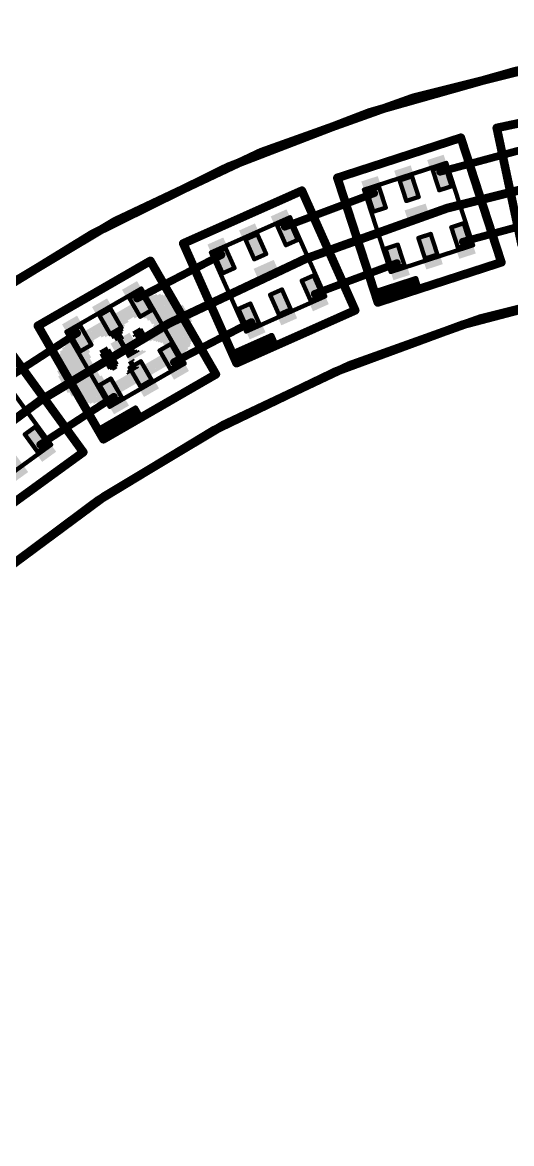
# Model space of a CAD drawing. Extents: x -10 to 92, y -62 to 76.
# Drawn here: x 18 to 29.3, y 50.39 to 76.3 of the extents above; entities that cross this region are included whole.
import ezdxf

# ---------------------------------------------------------------- set-up
doc = ezdxf.new("R2010")
doc.units = 0
for name, color, linetype in [('1', 12, 'CONTINUOUS'), ('16', 132, 'CONTINUOUS'), ('20', 53, 'CONTINUOUS'), ('21', 41, 'CONTINUOUS'), ('22', 40, 'CONTINUOUS'), ('23', 53, 'CONTINUOUS'), ('24', 53, 'CONTINUOUS'), ('51', 53, 'CONTINUOUS')]:
    doc.layers.add(name, color=color, linetype=linetype)

# ---------------------------------------------------------------- blocks, each defined once
blk = doc.blocks.new('RECT')
blk.add_solid([(-0.5, -0.5), (0.5, -0.5), (-0.5, 0.5), (0.5, 0.5)])

msp = doc.modelspace()

# ---------------------------------------------------------------- linework, layer by layer
at = {"layer": '1'}
for points, const_width in [([(38.1, 76.2, 2.4142), (76.2, 38.1)], 0.2032), ([(38.1, 73.533, 2.4142), (73.533, 38.1)], 0.2032), ([(27.6417, 72.8916, 1), (27.6649, 72.8058)], 0.0889), ([(26.1472, 72.3127, 1), (26.116, 72.3959)], 0.0889), ([(24.0499, 71.6209, 1), (24.0811, 71.5377)], 0.0889), ([(28.1671, 71.2748, 1), (28.1902, 71.189)], 0.0889), ([(22.6243, 70.889, 1), (22.5834, 70.968)], 0.0889), ([(26.6725, 70.6959, 1), (26.6414, 70.7791)], 0.0889), ([(20.6334, 69.9588, 1), (20.6743, 69.8798)], 0.0889), ([(24.7414, 70.0679, 1), (24.7726, 69.9846)], 0.0889), ([(23.3158, 69.336, 1), (23.2749, 69.4149)], 0.0889), ([(19.2924, 69.082, 1), (19.244, 69.1566)], 0.0889), ([(21.4834, 68.4865, 1), (21.5243, 68.4076)], 0.0889), ([(20.1424, 67.6098, 1), (20.094, 67.6844)], 0.0889), ([(18.3921, 66.5812, 1), (18.4405, 66.5066)], 0.0889)]:
    msp.add_lwpolyline(points, format="xyb", dxfattribs=dict(at, const_width=const_width))
at = {"layer": '1', "const_width": 0.1778}
for points in [[(29.7722, 73.4209), (27.6533, 72.8487)], [(26.1316, 72.3543), (24.0655, 71.5793)], [(30.1257, 71.758), (28.1786, 71.2319)], [(22.6039, 70.9285), (20.6539, 69.9193)], [(24.757, 70.0263), (26.657, 70.7375)], [(23.2953, 69.3755), (21.5039, 68.4471)], [(17.4171, 67.9193), (19.2682, 69.1193)], [(20.1182, 67.6471), (18.4163, 66.5439)]]:
    msp.add_lwpolyline(points, dxfattribs=at)
at = {"layer": '16', "const_width": 0.2032}
for points in [[(38.1, 76.2, 0.4142), (0, 38.1)], [(0, 38.1, 2.4142), (38.1, 76.2)]]:
    msp.add_lwpolyline(points, format="xyb", dxfattribs=at)
at = {"layer": '20', "const_width": 0.2032}
for points in [[(62.3824, 67.4624, 0.359), (13.8176, 67.4624)], [(34.29, 70.612, 0.3492), (5.588, 41.91)]]:
    msp.add_lwpolyline(points, format="xyb", dxfattribs=at)
at = {"layer": '21'}
for points, const_width in [([(38.1, 0, 1), (38.1, 76.2, 1), (38.1, 0)], 0.2032), ([(29.0117, 73.8726, 1), (28.9139, 73.8518)], 0.1), ([(28.9524, 73.9111, 1), (28.9732, 73.8133)], 0.1), ([(28.1812, 73.6511, 1), (28.0861, 73.6202)], 0.1), ([(28.1491, 73.5881, 1), (28.1182, 73.6832)], 0.1), ([(25.328, 72.7241, 1), (25.2329, 72.6932)], 0.1), ([(25.265, 72.7562, 1), (25.2959, 72.6611)], 0.1), ([(24.5066, 72.4325, 1), (24.4153, 72.3918)], 0.1), ([(24.4813, 72.3664, 1), (24.4406, 72.4578)], 0.1), ([(21.7, 71.2376, 1), (21.7407, 71.1462)], 0.1), ([(21.766, 71.2123, 1), (21.6747, 71.1716)], 0.1), ([(38.1, 5.334, 1), (38.1, 70.866, 1), (38.1, 5.334)], 0.2032), ([(21.0034, 70.8139, 1), (20.9168, 70.7639)], 0.1), ([(20.9851, 70.7456, 1), (20.9351, 70.8322)], 0.1), ([(29.0215, 70.7414, 1), (29.1166, 70.7723)], 0.1), ([(29.0845, 70.7093, 1), (29.0536, 70.8044)], 0.1), ([(27.1199, 70.3863, 1), (27.0595, 70.3667)], 0.0635), ([(27.0995, 70.3463, 1), (27.0799, 70.4067)], 0.0635), ([(27.1508, 70.2912, 1), (27.0904, 70.2716)], 0.0635), ([(27.0904, 70.2716, 1), (27.1508, 70.2912)], 0.0635), ([(27.1304, 70.2512, 1), (27.1108, 70.3116)], 0.0635), ([(27.1613, 70.1561, 1), (27.1417, 70.2165)], 0.0635), ([(26.1862, 70.083, 1), (26.0911, 70.0521)], 0.1), ([(26.0911, 70.0521, 1), (26.1862, 70.083)], 0.1), ([(26.1688, 70.0773, 1), (26.1084, 70.0577)], 0.0635), ([(26.1288, 70.0977, 1), (26.1484, 70.0373)], 0.0635), ([(26.2548, 70.0335, 1), (26.2744, 69.9731)], 0.0635), ([(27.1213, 70.1765, 1), (27.1817, 70.1961)], 0.0635), ([(25.6465, 69.6265, 1), (25.7378, 69.6672)], 0.1), ([(25.7125, 69.6011, 1), (25.6718, 69.6925)], 0.1), ([(26.2004, 69.8773, 1), (26.2313, 69.7822)], 0.1), ([(26.1683, 69.8143, 1), (26.2634, 69.8452)], 0.1), ([(26.1906, 69.9075, 1), (26.2102, 69.8471)], 0.0635), ([(26.1702, 69.8675, 1), (26.2306, 69.8871)], 0.0635), ([(18.4053, 69.3139, 1), (18.3187, 69.2639)], 0.1), ([(18.337, 69.3322, 1), (18.387, 69.2456)], 0.1), ([(23.7924, 69.0747, 1), (23.7344, 69.0488)], 0.0635), ([(23.7763, 69.0327, 1), (23.7505, 69.0907)], 0.0635), ([(23.8331, 68.9833, 1), (23.7751, 68.9575)], 0.0635), ([(23.7751, 68.9575, 1), (23.8331, 68.9833)], 0.0635), ([(23.817, 68.9414, 1), (23.7911, 68.9994)], 0.0635), ([(23.8576, 68.85, 1), (23.8318, 68.908)], 0.0635), ([(22.8955, 68.6753, 1), (22.8042, 68.6347)], 0.1), ([(22.8042, 68.6347, 1), (22.8955, 68.6753)], 0.1), ([(22.8788, 68.6679, 1), (22.8208, 68.6421)], 0.0635), ([(22.8369, 68.684, 1), (22.8628, 68.626)], 0.0635), ([(23.8157, 68.8661, 1), (23.8737, 68.8919)], 0.0635), ([(22.9312, 68.4723, 1), (22.9719, 68.3809)], 0.1), ([(22.9058, 68.4063, 1), (22.9972, 68.4469)], 0.1), ([(22.9183, 68.5013, 1), (22.9441, 68.4433)], 0.0635), ([(22.9022, 68.4594, 1), (22.9602, 68.4852)], 0.0635), ([(22.969, 68.6333, 1), (22.9948, 68.5753)], 0.0635), ([(22.4303, 68.1425, 1), (22.5169, 68.1925)], 0.1), ([(22.4986, 68.1242, 1), (22.4486, 68.2108)], 0.1), ([(20.644, 67.3999, 1), (20.589, 67.3681)], 0.0635), ([(20.6324, 67.3565, 1), (20.6007, 67.4115)], 0.0635), ([(20.694, 67.3133, 1), (20.639, 67.2815)], 0.0635), ([(20.639, 67.2815, 1), (20.694, 67.3133)], 0.0635), ([(20.6824, 67.2699, 1), (20.6507, 67.3249)], 0.0635), ([(20.689, 67.1949, 1), (20.744, 67.2267)], 0.0635), ([(20.7324, 67.1833, 1), (20.7007, 67.2383)], 0.0635), ([(19.7938, 66.909, 1), (19.7072, 66.859)], 0.1), ([(19.7072, 66.859, 1), (19.7938, 66.909)], 0.1), ([(19.778, 66.8999, 1), (19.723, 66.8681)], 0.0635), ([(19.7346, 66.9115, 1), (19.7664, 66.8565)], 0.0635), ([(19.8712, 66.8749, 1), (19.903, 66.8199)], 0.0635), ([(19.8505, 66.7108, 1), (19.9005, 66.6242)], 0.1), ([(19.8322, 66.6425, 1), (19.9188, 66.6925)], 0.1), ([(19.8346, 66.7383, 1), (19.8664, 66.6833)], 0.0635), ([(19.823, 66.6949, 1), (19.878, 66.7267)], 0.0635), ([(19.3695, 66.3378, 1), (19.4504, 66.3966)], 0.1), ([(19.4393, 66.3268, 1), (19.3805, 66.4077)], 0.1)]:
    msp.add_lwpolyline(points, format="xyb", dxfattribs=dict(at, const_width=const_width))
for points, const_width in [([(31.8972, 74.4859), (28.9628, 73.8622)], 0.2), ([(28.9628, 73.8622), (29.5401, 71.1459)], 0.2), ([(28.1336, 73.6357), (25.2805, 72.7086)], 0.2), ([(29.069, 70.7568), (28.1336, 73.6357)], 0.2), ([(25.2805, 72.7086), (26.1386, 70.0675)], 0.2), ([(24.461, 72.4121), (21.7203, 71.1919)], 0.2), ([(25.6922, 69.6468), (24.461, 72.4121)], 0.2), ([(21.7203, 71.1919), (22.8498, 68.655)], 0.2), ([(20.9601, 70.7889), (18.362, 69.2889)], 0.2), ([(22.4736, 68.1675), (20.9601, 70.7889)], 0.2), ([(26.2159, 69.8298), (29.069, 70.7568)], 0.2), ([(26.1386, 70.0675), (27.0897, 70.3765)], 0.127), ([(27.1515, 70.1863), (26.2004, 69.8773)], 0.127), ([(26.2646, 70.0033), (27.1206, 70.2814)], 0.127), ([(27.0897, 70.3765), (27.1206, 70.2814)], 0.127), ([(27.1206, 70.2814), (27.1515, 70.1863)], 0.127), ([(26.1386, 70.0675), (26.2159, 69.8298)], 0.2), ([(26.2004, 69.8773), (26.1386, 70.0675)], 0.127), ([(22.9515, 68.4266), (25.6922, 69.6468)], 0.2), ([(18.362, 69.2889), (19.7505, 66.884)], 0.2), ([(22.8498, 68.655), (23.7634, 69.0617)], 0.127), ([(23.8447, 68.879), (22.9312, 68.4723)], 0.127), ([(22.9819, 68.6043), (23.8041, 68.9704)], 0.127), ([(23.7634, 69.0617), (23.8041, 68.9704)], 0.127), ([(23.8041, 68.9704), (23.8447, 68.879)], 0.127), ([(19.4099, 66.3672), (17.6307, 68.8161)], 0.2), ([(22.8498, 68.655), (22.9515, 68.4266)], 0.2), ([(22.9312, 68.4723), (22.8498, 68.655)], 0.127), ([(19.8755, 66.6675), (22.4736, 68.1675)], 0.2), ([(19.7505, 66.884), (20.6165, 67.384)], 0.127), ([(20.6165, 67.384), (20.6665, 67.2974)], 0.127), ([(20.7165, 67.2108), (19.8505, 66.7108)], 0.127), ([(19.8871, 66.8474), (20.6665, 67.2974)], 0.127), ([(20.6665, 67.2974), (20.7165, 67.2108)], 0.127), ([(19.7505, 66.884), (19.8755, 66.6675)], 0.2), ([(19.8505, 66.7108), (19.7505, 66.884)], 0.127), ([(16.9829, 64.6039), (19.4099, 66.3672)], 0.2)]:
    msp.add_lwpolyline(points, dxfattribs=dict(at, const_width=const_width))
at = {"layer": '23'}
for p in [(27.1551, 71.7931), (23.6804, 70.4774), (20.386, 68.7832)]:
    msp.add_point(p, dxfattribs=at)
at = {"layer": '24'}
msp.add_point((21.9202, 69.6468), dxfattribs=at)
at = {"layer": '51', "const_width": 0.1}
for points in [[(25.8951, 72.4351), (27.7972, 73.0532)], [(27.7972, 73.0532), (28.4152, 71.1511)], [(27.4798, 72.8975), (27.7651, 72.9902)], [(27.6343, 72.4219), (27.4798, 72.8975)], [(27.7651, 72.9902), (27.9196, 72.5146)], [(26.7189, 72.6502), (27.0042, 72.743)], [(26.8734, 72.1747), (26.7189, 72.6502)], [(27.0042, 72.743), (27.1587, 72.2674)], [(27.9196, 72.5146), (27.6343, 72.4219)], [(26.5131, 70.533), (25.8951, 72.4351)], [(26.2434, 72.4957), (25.9581, 72.403)], [(25.9581, 72.403), (26.1126, 71.9275)], [(26.3979, 72.0202), (26.2434, 72.4957)], [(27.1587, 72.2674), (26.8734, 72.1747)], [(26.1126, 71.9275), (26.3979, 72.0202)], [(22.3601, 70.9842), (24.1872, 71.7977)], [(24.1872, 71.7977), (25.0007, 69.9706)], [(23.8878, 71.6096), (24.1619, 71.7316)], [(24.0912, 71.1529), (23.8878, 71.6096)], [(24.1619, 71.7316), (24.3653, 71.2749)], [(28.1977, 71.6587), (27.9124, 71.566)], [(27.9124, 71.566), (28.0669, 71.0905)], [(28.3522, 71.1832), (28.1977, 71.6587)], [(23.157, 71.2842), (23.4311, 71.4063)], [(23.3604, 70.8275), (23.157, 71.2842)], [(23.4311, 71.4063), (23.6344, 70.9495)], [(24.3653, 71.2749), (24.0912, 71.1529)], [(27.4369, 71.4115), (27.1515, 71.3188)], [(27.1515, 71.3188), (27.306, 70.8432)], [(27.5914, 70.9359), (27.4369, 71.4115)], [(23.1736, 69.1571), (22.3601, 70.9842)], [(22.7002, 71.0809), (22.4261, 70.9588)], [(22.4261, 70.9588), (22.6295, 70.5021)], [(22.9036, 70.6241), (22.7002, 71.0809)], [(26.676, 71.1643), (26.3907, 71.0716)], [(26.3907, 71.0716), (26.5452, 70.596)], [(28.4152, 71.1511), (26.5131, 70.533)], [(26.8305, 70.6887), (26.676, 71.1643)], [(28.0669, 71.0905), (28.3522, 71.1832)], [(23.6344, 70.9495), (23.3604, 70.8275)], [(27.306, 70.8432), (27.5914, 70.9359)], [(22.6295, 70.5021), (22.9036, 70.6241)], [(24.7313, 70.4527), (24.4573, 70.3307)], [(24.9347, 69.9959), (24.7313, 70.4527)], [(26.5452, 70.596), (26.8305, 70.6887)], [(24.4573, 70.3307), (24.6606, 69.8739)], [(19.02, 69.1492), (20.7521, 70.1492)], [(20.474, 69.9309), (20.7338, 70.0809)], [(20.724, 69.4979), (20.474, 69.9309)], [(20.7338, 70.0809), (20.9838, 69.6479)], [(20.7521, 70.1492), (21.7521, 68.4172)], [(25.0007, 69.9706), (23.1736, 69.1571)], [(24.0005, 70.1273), (23.7264, 70.0053)], [(23.7264, 70.0053), (23.9298, 69.5485)], [(24.2039, 69.6705), (24.0005, 70.1273)], [(24.6606, 69.8739), (24.9347, 69.9959)], [(19.7811, 69.5309), (20.0409, 69.6809)], [(20.0409, 69.6809), (20.2909, 69.2479)], [(23.2696, 69.8019), (22.9956, 69.6799)], [(22.9956, 69.6799), (23.1989, 69.2231)], [(23.473, 69.3451), (23.2696, 69.8019)], [(23.9298, 69.5485), (24.2039, 69.6705)], [(20.0311, 69.0979), (19.7811, 69.5309)], [(20.9838, 69.6479), (20.724, 69.4979)], [(20.02, 67.4172), (19.02, 69.1492)], [(19.3481, 69.2809), (19.0883, 69.1309)], [(19.5981, 68.8479), (19.3481, 69.2809)], [(20.2909, 69.2479), (20.0311, 69.0979)], [(23.1989, 69.2231), (23.473, 69.3451)], [(19.0883, 69.1309), (19.3383, 68.6979)], [(19.3383, 68.6979), (19.5981, 68.8479)], [(21.4338, 68.8685), (21.174, 68.7185)], [(21.174, 68.7185), (21.424, 68.2855)], [(21.6838, 68.4355), (21.4338, 68.8685)], [(21.7521, 68.4172), (20.02, 67.4172)], [(20.7409, 68.4685), (20.4811, 68.3185)], [(20.9909, 68.0355), (20.7409, 68.4685)], [(21.424, 68.2855), (21.6838, 68.4355)], [(17.4907, 68.1582), (18.6663, 66.5401)], [(20.4811, 68.3185), (20.7311, 67.8855)], [(20.0481, 68.0685), (19.7883, 67.9185)], [(19.7883, 67.9185), (20.0383, 67.4855)], [(20.2981, 67.6355), (20.0481, 68.0685)], [(20.7311, 67.8855), (20.9909, 68.0355)], [(20.0383, 67.4855), (20.2981, 67.6355)], [(18.3025, 66.9557), (18.0598, 66.7794)], [(18.5964, 66.5512), (18.3025, 66.9557)], [(18.0598, 66.7794), (18.3537, 66.3749)], [(18.6663, 66.5401), (17.0482, 65.3646)], [(18.3537, 66.3749), (18.5964, 66.5512)]]:
    msp.add_lwpolyline(points, dxfattribs=at)
at = {"layer": '51', "const_width": 0.05}
for points in [[(27.821, 73.0609, 1), (27.7734, 73.0454)], [(27.8049, 73.0294, 1), (27.7894, 73.0769)], [(27.5035, 72.9052, 1), (27.456, 72.8897)], [(27.472, 72.9212, 1), (27.4875, 72.8737)], [(27.7889, 72.9979, 1), (27.7413, 72.9824)], [(27.7728, 72.9664, 1), (27.7573, 73.0139)], [(26.7427, 72.658, 1), (26.6951, 72.6425)], [(26.7112, 72.674, 1), (26.7266, 72.6265)], [(27.028, 72.7507, 1), (26.9805, 72.7352)], [(27.012, 72.7192, 1), (26.9965, 72.7667)], [(27.9273, 72.4909, 1), (27.9119, 72.5384)], [(25.9188, 72.4429, 1), (25.8713, 72.4274)], [(25.8873, 72.4589, 1), (25.9028, 72.4114)], [(25.9818, 72.4108, 1), (25.9343, 72.3953)], [(25.9503, 72.4268, 1), (25.9658, 72.3793)], [(26.2672, 72.5035, 1), (26.2196, 72.488)], [(26.2511, 72.472, 1), (26.2357, 72.5195)], [(27.1665, 72.2436, 1), (27.151, 72.2912)], [(27.6265, 72.4457, 1), (27.642, 72.3982)], [(27.6105, 72.4142, 1), (27.658, 72.4297)], [(27.8958, 72.5069, 1), (27.9434, 72.5224)], [(26.3741, 72.0125, 1), (26.4217, 72.0279)], [(26.4056, 71.9964, 1), (26.3902, 72.044)], [(26.8657, 72.1985, 1), (26.8811, 72.1509)], [(26.8496, 72.167, 1), (26.8972, 72.1824)], [(27.135, 72.2597, 1), (27.1825, 72.2752)], [(24.2101, 71.8078, 1), (24.1644, 71.7875)], [(24.1974, 71.7748, 1), (24.1771, 71.8205)], [(26.1048, 71.9513, 1), (26.1203, 71.9037)], [(26.0888, 71.9198, 1), (26.1364, 71.9352)], [(23.9107, 71.6198, 1), (23.865, 71.5995)], [(23.8777, 71.6325, 1), (23.898, 71.5868)], [(24.1847, 71.7418, 1), (24.139, 71.7215)], [(24.1721, 71.7088, 1), (24.1517, 71.7545)], [(27.9362, 71.5737, 1), (27.8886, 71.5583)], [(27.9047, 71.5898, 1), (27.9201, 71.5422)], [(28.2215, 71.6664, 1), (28.1739, 71.651)], [(28.2054, 71.6349, 1), (28.19, 71.6825)], [(23.1798, 71.2944, 1), (23.1341, 71.2741)], [(23.1468, 71.3071, 1), (23.1672, 71.2614)], [(23.4539, 71.4164, 1), (23.4082, 71.3961)], [(23.4412, 71.3834, 1), (23.4209, 71.4291)], [(24.3424, 71.2647, 1), (24.3881, 71.285)], [(24.3754, 71.252, 1), (24.3551, 71.2977)], [(27.1753, 71.3265, 1), (27.1278, 71.311)], [(27.1438, 71.3425, 1), (27.1593, 71.295)], [(27.4606, 71.4192, 1), (27.4131, 71.4037)], [(27.4446, 71.3877, 1), (27.4291, 71.4353)], [(22.383, 70.9944, 1), (22.3373, 70.974)], [(22.35, 71.007, 1), (22.3703, 70.9613)], [(22.449, 70.969, 1), (22.4033, 70.9487)], [(22.7231, 71.091, 1), (22.6774, 71.0707)], [(22.7104, 71.058, 1), (22.69, 71.1037)], [(24.081, 71.1757, 1), (24.1014, 71.13)], [(24.0684, 71.1427, 1), (24.114, 71.163)], [(26.4145, 71.0793, 1), (26.3669, 71.0638)], [(26.383, 71.0953, 1), (26.3984, 71.0478)], [(26.6998, 71.172, 1), (26.6522, 71.1565)], [(26.6837, 71.1405, 1), (26.6683, 71.188)], [(28.0592, 71.1142, 1), (28.0746, 71.0667)], [(28.0431, 71.0827, 1), (28.0907, 71.0982)], [(28.3284, 71.1754, 1), (28.376, 71.1909)], [(28.3599, 71.1594, 1), (28.3445, 71.2069)], [(28.3914, 71.1433, 1), (28.439, 71.1588)], [(28.4229, 71.1273, 1), (28.4075, 71.1748)], [(22.416, 70.9817, 1), (22.4363, 70.936)], [(23.3502, 70.8503, 1), (23.3705, 70.8046)], [(23.3375, 70.8173, 1), (23.3832, 70.8376)], [(23.6116, 70.9393, 1), (23.6573, 70.9597)], [(23.6446, 70.9266, 1), (23.6243, 70.9723)], [(27.2983, 70.867, 1), (27.3138, 70.8195)], [(27.2823, 70.8355, 1), (27.3298, 70.851)], [(27.5676, 70.9282, 1), (27.6151, 70.9437)], [(27.5991, 70.9122, 1), (27.5836, 70.9597)], [(22.6194, 70.5249, 1), (22.6397, 70.4792)], [(22.6067, 70.4919, 1), (22.6524, 70.5122)], [(22.8807, 70.6139, 1), (22.9264, 70.6343)], [(22.9137, 70.6013, 1), (22.8934, 70.6469)], [(24.7542, 70.4629, 1), (24.7085, 70.4425)], [(24.7415, 70.4298, 1), (24.7211, 70.4755)], [(26.5054, 70.5568, 1), (26.5208, 70.5092)], [(26.4893, 70.5253, 1), (26.5369, 70.5408)], [(26.5375, 70.6198, 1), (26.5529, 70.5723)], [(26.5214, 70.5883, 1), (26.569, 70.6038)], [(26.8067, 70.681, 1), (26.8543, 70.6965)], [(26.8382, 70.665, 1), (26.8228, 70.7125)], [(24.4801, 70.3408, 1), (24.4344, 70.3205)], [(24.4471, 70.3535, 1), (24.4674, 70.3078)], [(20.4956, 69.9434, 1), (20.4523, 69.9184)], [(20.4615, 69.9526, 1), (20.4865, 69.9093)], [(20.7554, 70.0934, 1), (20.7121, 70.0684)], [(20.7463, 70.0593, 1), (20.7213, 70.1026)], [(20.7737, 70.1617, 1), (20.7304, 70.1367)], [(20.7646, 70.1276, 1), (20.7396, 70.1709)], [(23.7493, 70.0154, 1), (23.7036, 69.9951)], [(23.7162, 70.0281, 1), (23.7366, 69.9824)], [(24.0233, 70.1375, 1), (23.9776, 70.1171)], [(24.0106, 70.1045, 1), (23.9903, 70.1501)], [(24.9118, 69.9857, 1), (24.9575, 70.0061)], [(24.9449, 69.9731, 1), (24.9245, 70.0188)], [(24.9779, 69.9604, 1), (25.0235, 69.9807)], [(25.0109, 69.9477, 1), (24.9905, 69.9934)], [(20.0626, 69.6934, 1), (20.0193, 69.6684)], [(20.0534, 69.6593, 1), (20.0284, 69.7026)], [(23.0184, 69.6901, 1), (22.9727, 69.6697)], [(22.9854, 69.7027, 1), (23.0057, 69.657)], [(23.2925, 69.8121, 1), (23.2468, 69.7917)], [(23.2798, 69.7791, 1), (23.2595, 69.8247)], [(24.214, 69.6477, 1), (24.1937, 69.6934)], [(24.6505, 69.8967, 1), (24.6708, 69.8511)], [(24.6378, 69.8637, 1), (24.6835, 69.8841)], [(19.7686, 69.5526, 1), (19.7936, 69.5093)], [(19.8028, 69.5434, 1), (19.7595, 69.5184)], [(20.7115, 69.5196, 1), (20.7365, 69.4763)], [(20.7023, 69.4854, 1), (20.7456, 69.5104)], [(20.9621, 69.6354, 1), (21.0054, 69.6604)], [(20.9963, 69.6263, 1), (20.9713, 69.6696)], [(23.9196, 69.5713, 1), (23.94, 69.5257)], [(23.9069, 69.5383, 1), (23.9526, 69.5587)], [(24.181, 69.6604, 1), (24.2267, 69.6807)], [(19.0075, 69.1709, 1), (19.0325, 69.1276)], [(19.0417, 69.1617, 1), (18.9984, 69.1367)], [(19.3698, 69.2934, 1), (19.3265, 69.2684)], [(19.3606, 69.2593, 1), (19.3356, 69.3026)], [(20.2693, 69.2354, 1), (20.3126, 69.2604)], [(20.3034, 69.2263, 1), (20.2784, 69.2696)], [(23.1634, 69.1799, 1), (23.1838, 69.1343)], [(23.1888, 69.246, 1), (23.2091, 69.2003)], [(23.1761, 69.2129, 1), (23.2218, 69.2333)], [(23.4502, 69.335, 1), (23.4959, 69.3553)], [(23.4832, 69.3223, 1), (23.4628, 69.368)], [(19.0758, 69.1526, 1), (19.1008, 69.1093)], [(19.11, 69.1434, 1), (19.0667, 69.1184)], [(20.0186, 69.1196, 1), (20.0436, 69.0763)], [(20.0095, 69.0854, 1), (20.0528, 69.1104)], [(23.1508, 69.1469, 1), (23.1964, 69.1673)], [(19.3258, 68.7196, 1), (19.3508, 68.6763)], [(19.3167, 68.6854, 1), (19.36, 68.7104)], [(19.5765, 68.8354, 1), (19.6198, 68.8604)], [(19.6106, 68.8263, 1), (19.5856, 68.8696)], [(21.1956, 68.731, 1), (21.1523, 68.706)], [(21.1615, 68.7401, 1), (21.1865, 68.6968)], [(21.4554, 68.881, 1), (21.4121, 68.856)], [(21.4463, 68.8468, 1), (21.4213, 68.8901)], [(20.7626, 68.481, 1), (20.7193, 68.456)], [(20.7534, 68.4468, 1), (20.7284, 68.4901)], [(21.6621, 68.423, 1), (21.7054, 68.448)], [(21.6963, 68.4138, 1), (21.6713, 68.4571)], [(21.7304, 68.4047, 1), (21.7737, 68.4297)], [(21.7646, 68.3955, 1), (21.7396, 68.4388)], [(20.4686, 68.3401, 1), (20.4936, 68.2968)], [(20.5028, 68.331, 1), (20.4595, 68.306)], [(21.4115, 68.3071, 1), (21.4365, 68.2638)], [(21.4023, 68.273, 1), (21.4456, 68.298)], [(19.7758, 67.9401, 1), (19.8008, 67.8968)], [(19.81, 67.931, 1), (19.7667, 67.906)], [(20.0698, 68.081, 1), (20.0265, 68.056)], [(20.0606, 68.0468, 1), (20.0356, 68.0901)], [(20.7186, 67.9071, 1), (20.7436, 67.8638)], [(20.7095, 67.873, 1), (20.7528, 67.898)], [(20.9693, 68.023, 1), (21.0126, 68.048)], [(21.0034, 68.0138, 1), (20.9784, 68.0571)], [(20.2765, 67.623, 1), (20.3198, 67.648)], [(20.3106, 67.6138, 1), (20.2856, 67.6571)], [(20.0075, 67.4388, 1), (20.0325, 67.3955)], [(19.9984, 67.4047, 1), (20.0417, 67.4297)], [(20.0258, 67.5071, 1), (20.0508, 67.4638)], [(20.0167, 67.473, 1), (20.06, 67.498)], [(18.3228, 66.9704, 1), (18.2823, 66.941)], [(18.3172, 66.9355, 1), (18.2878, 66.9759)], [(18.08, 66.7941, 1), (18.0396, 66.7647)], [(18.0451, 66.7996, 1), (18.0745, 66.7591)], [(18.339, 66.3951, 1), (18.3684, 66.3546)], [(18.3335, 66.3602, 1), (18.3739, 66.3895)], [(18.5762, 66.5365, 1), (18.6166, 66.5659)], [(18.6111, 66.531, 1), (18.5817, 66.5714)], [(18.646, 66.5254, 1), (18.6865, 66.5548)], [(18.681, 66.5199, 1), (18.6516, 66.5604)]]:
    msp.add_lwpolyline(points, format="xyb", dxfattribs=at)

# ---------------------------------------------------------------- block references
at = {"layer": '1', "xscale": 0.7, "yscale": 0.4}
for p, rotation in [((27.6533, 72.8487), 288), ((26.8925, 72.6015), 288), ((26.1316, 72.3543), 288), ((24.0655, 71.5793), 294), ((23.3347, 71.2539), 294), ((28.1786, 71.2319), 288), ((22.6039, 70.9285), 294), ((27.4178, 70.9847), 288), ((26.657, 70.7375), 288), ((20.6539, 69.9193), 300), ((24.757, 70.0263), 294), ((24.0261, 69.7009), 294), ((19.961, 69.5193), 300), ((23.2953, 69.3755), 294), ((19.2682, 69.1193), 300), ((21.5039, 68.4471), 300), ((20.811, 68.0471), 300), ((20.1182, 67.6471), 300), ((18.4163, 66.5439), 306), ((17.7691, 66.0737), 306)]:
    msp.add_blockref('RECT', p, dxfattribs=dict(at, rotation=rotation))
at = {"layer": '22', "yscale": 0.04, "rotation": 210}
for p, xscale in [((20.0987, 69.2418), 2.92), ((20.0787, 69.2764), 2.84), ((20.0587, 69.3111), 2.76), ((20.0387, 69.3457), 2.68), ((20.0187, 69.3803), 2.52), ((19.9987, 69.415), 2.36), ((19.9787, 69.4496), 2.12), ((21.002, 69.7171), 0.96), ((21.0913, 69.7225), 0.88), ((21.1286, 69.6979), 0.84), ((21.1833, 69.6832), 0.84), ((21.2206, 69.6586), 0.8), ((21.2579, 69.6339), 0.84), ((21.2952, 69.6093), 0.8), ((21.3152, 69.5746), 0.8), ((21.3525, 69.55), 0.84), ((21.3899, 69.5254), 0.8), ((21.2793, 69.2768), 1.24), ((21.3167, 69.2522), 1.2), ((21.3713, 69.2375), 1.12), ((21.4086, 69.2129), 1.08), ((21.3925, 69.4807), 0.84), ((21.4125, 69.4461), 0.84), ((21.4325, 69.4114), 0.84), ((20.136, 69.2171), 0.72), ((20.1387, 69.1725), 0.52), ((20.176, 69.1479), 0.4), ((20.196, 69.1132), 0.32), ((20.6397, 69.1846), 0.2), ((20.6797, 69.1154), 0.28), ((20.677, 69.16), 0.24), ((21.5006, 69.1736), 0.96), ((21.5206, 69.139), 0.88), ((21.5579, 69.1143), 0.84), ((21.5952, 69.0897), 0.8), ((21.5979, 69.045), 0.76), ((21.6352, 69.0204), 0.72), ((19.2353, 68.6971), 0.96), ((20.6587, 68.2718), 2.92), ((20.6787, 68.2372), 2.84), ((20.1987, 69.0686), 0.28), ((20.2187, 69.0339), 0.2), ((20.2387, 68.9993), 0.2), ((20.276, 68.9746), 0.16), ((20.2787, 68.93), 0.12), ((20.2987, 68.8954), 0.12), ((20.717, 69.0907), 0.24), ((20.737, 69.0561), 0.24), ((20.7917, 69.0414), 0.24), ((21.6206, 68.9657), 0.72), ((21.6259, 68.8765), 0.72), ((21.6406, 68.9311), 0.72), ((19.2034, 68.6325), 0.92), ((19.1741, 68.5232), 0.84), ((19.1887, 68.5778), 0.84), ((19.1941, 68.4886), 0.84), ((20.6987, 68.2025), 2.76), ((20.7187, 68.1679), 2.68), ((20.7387, 68.1333), 2.52), ((20.7587, 68.0986), 2.36), ((19.8776, 68.7446), 0.2), ((19.9176, 68.6754), 0.28), ((19.8976, 68.71), 0.2), ((19.9376, 68.6407), 0.28), ((19.9576, 68.6061), 0.28), ((20.3187, 68.8607), 0.12), ((20.3387, 68.8261), 0.12), ((20.376, 68.8014), 0.16), ((20.4133, 68.7768), 0.12), ((20.4533, 68.7075), 0.2), ((20.4333, 68.7422), 0.12), ((20.4906, 68.6829), 0.24), ((20.528, 68.6582), 0.28), ((20.5653, 68.6336), 0.32), ((20.6199, 68.619), 0.4), ((20.6572, 68.5943), 0.44), ((19.1794, 68.4339), 0.84), ((19.1994, 68.3993), 0.84), ((19.2048, 68.31), 0.84), ((19.2194, 68.3646), 0.84), ((19.2248, 68.2754), 0.84), ((19.2448, 68.2407), 0.84), ((19.2648, 68.2061), 0.84), ((19.9776, 68.5714), 0.28), ((20.7787, 68.064), 2.12), ((19.9976, 68.5368), 0.28), ((20.0176, 68.5022), 0.28), ((20.0376, 68.4675), 0.28), ((20.0576, 68.4329), 0.28), ((20.0776, 68.3982), 0.28), ((20.0976, 68.3636), 0.28), ((20.5214, 68.4697), 0.16), ((20.5267, 68.3804), 0.16), ((20.524, 68.425), 0.12), ((19.2848, 68.1714), 0.84), ((19.3048, 68.1368), 0.84), ((19.3248, 68.1022), 0.84), ((19.3448, 68.0675), 0.84), ((19.3648, 68.0329), 0.84), ((19.3848, 67.9982), 0.84), ((19.4048, 67.9636), 0.84), ((20.1176, 68.329), 0.2), ((20.1376, 68.2943), 0.12), ((20.5521, 68.2565), 0.32), ((20.5321, 68.2911), 0.24), ((20.5294, 68.3357), 0.2), ((19.4421, 67.939), 0.8), ((19.4794, 67.9143), 0.84), ((19.4994, 67.8797), 0.84), ((19.5368, 67.855), 0.8), ((19.5741, 67.8304), 0.84), ((19.6287, 67.8157), 0.84), ((19.666, 67.7911), 0.88), ((19.7207, 67.7765), 0.88)]:
    msp.add_blockref('RECT', p, dxfattribs=dict(at, xscale=xscale))
msp.add_blockref('RECT', (21.4633, 69.1982), dxfattribs=at)
at = {"layer": '51', "xscale": 0.508, "yscale": 0.254}
for p, rotation in [((27.1159, 71.9139), 198), ((23.6288, 70.5934), 204), ((20.3225, 68.8932), 210)]:
    msp.add_blockref('RECT', p, dxfattribs=dict(at, rotation=rotation))

doc.saveas('drawing.dxf')
